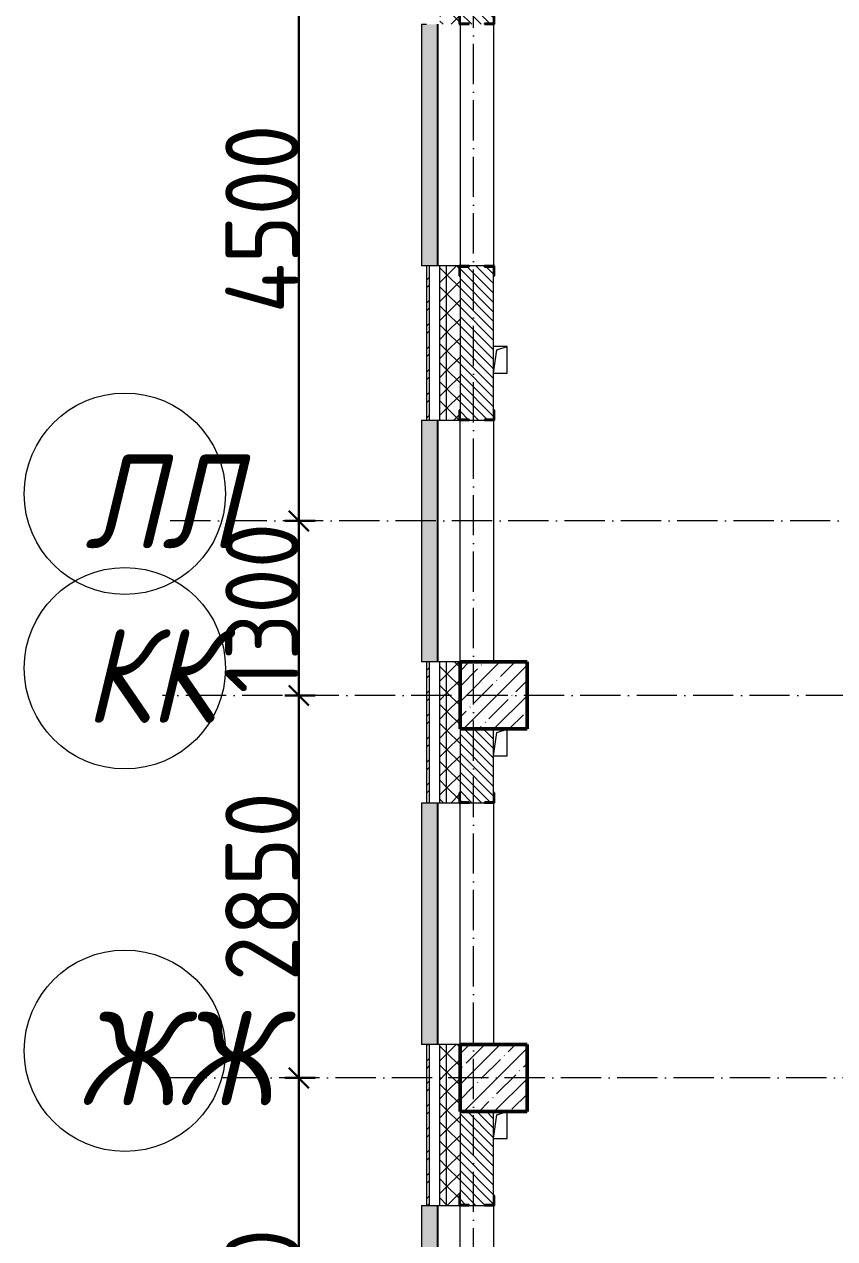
# Model space of a CAD drawing. Header units: millimetres. Extents: x -12989 to 629078, y -109036 to 555275.
# Drawn here: x 278072 to 284114, y -29130 to -20082 of the extents above; entities that cross this region are included whole.
import ezdxf

# ---------------------------------------------------------------- set-up
doc = ezdxf.new("R2010")
doc.units = ezdxf.units.MM
doc.linetypes.add('50_200_ШТРИХ_1Т_ш5_п1_п1_', pattern=[700, 500, -100, 0, -100])
for name, color, linetype, lineweight in [('4 -стяжа', 7, 'Continuous', 30), ('A-____-____-DIMS', 7, 'Continuous', 9), ('A-GENM-____-MCUT', 7, 'Continuous', 25), ('A-GENM-____-OTLN', 7, 'Continuous', 9), ('A-GENM-____-OTLN-1', 7, 'Continuous', 25), ('A-GLAZ-____-OTLN', 7, 'Continuous', 9), ('A-WALL-____-MCUT', 7, 'Continuous', 13), ('A-WALL-____-MCUT-1', 7, 'Continuous', 9), ('A-WALL-____-OTLN', 7, 'Continuous', 9), ('A-WALL-____-PATT-1', 7, 'Continuous', 9), ('A-WALL-FNSH-MCUT-1', 7, 'Continuous', 9), ('S-COLS-____-MCUT', 7, 'Continuous', 50), ('S-COLS-____-OTLN', 7, 'Continuous', 9), ('S-GRID-____-IDEN', 7, 'Continuous', 9), ('S-GRID-____-OTLN-1', 7, '50_200_ШТРИХ_1Т_ш5_п1_п1_', 9)]:
    doc.layers.add(name, color=color, linetype=linetype, lineweight=lineweight)
doc.layers.add('A-GLAZ-____-OTLN-1', color=7, linetype='Continuous', lineweight=9, true_color=0xc0c0c0)
doc.layers.get('4 -стяжа').off()
doc.styles.add('ISOCPEUR_I_9', font='isocpeui.ttf', dxfattribs={"width": 0.9, "height": 250})
doc.styles.add('СПДС', font='isocpeur.ttf', dxfattribs={"width": 0.9})
doc.dimstyles.new('ISO-2_5_0_9К_БОЛЬШОЙ_ОСИ', dxfattribs={"dimscale": 304.8, "dimtxt": 248.995294, "dimasz": 0.492126, "dimexe": 0.393701, "dimexo": 0, "dimgap": 0, "dimtad": 1, "dimdec": 0, "dimzin": 0, "dimdsep": 46, "dimtxsty": 'ISOCPEUR_I_9', "dimblk1": 'OBLIQUE', "dimblk2": 'OBLIQUE', "dimsah": 1, "dimcen": 0.09, "dimdle": 0.393701, "dimazin": 0, "dimtfac": 1, "dimtdec": 4, "dimtix": 1, "dimtmove": 0, "dimatfit": 3, "dimfxl": 1, "dimtvp": 1, "dimtolj": 1, "dimtzin": 0, "dimarcsym": 2})
pattern_1 = [(135, (283770.707, -86863.456), (-35.35534, -35.35534), [])]
pattern_2 = [(45, (283770.71, -86863.46), (-70.71068, 70.71068), []), (135, (283770.71, -86863.46), (-70.71068, -70.71068), [])]

# ---------------------------------------------------------------- blocks, each defined once
blk = doc.blocks.new('BSC_Колонна _Прямоугольная - 500х500-V25-АР1_План отверстий 3 этажа в осях 1-64_Ю-ЯЯ')
at = {"layer": 'S-COLS-____-OTLN'}
h = blk.add_hatch(dxfattribs=at)
h.set_pattern_fill('FP_32', color=256, style=0, pattern_type=2)
h.set_pattern_definition([(45, (2200, -61781.04), (-114.04925, 114.04925), []), (45, (2314.05, -61781.04), (-114.04925, 114.04925), [201.613, -40.323, 3.353, -36.97])])
h.paths.add_polyline_path([(-250, -250), (250, -250), (250, 250), (-250, 250)], flags=0)
at = {"layer": 'S-COLS-____-MCUT'}
for p, q in [((250, 250), (-250, 250)), ((-250, 250), (-250, -250)), ((250, -250), (250, 250)), ((-250, -250), (250, -250))]:
    blk.add_line(p, q, dxfattribs=at)
blk = doc.blocks.new('BSC_Колонна _Прямоугольная - 500х500-V58-АР1_План отверстий 3 этажа в осях 1-64_Ю-ЯЯ')
at = {"layer": 'S-COLS-____-OTLN'}
h = blk.add_hatch(dxfattribs=at)
h.set_pattern_fill('FP_66', color=256, style=0, pattern_type=2)
h.set_pattern_definition([(45, (2200, -58931.04), (-114.04925, 114.04925), []), (45, (2314.05, -58931.04), (-114.04925, 114.04925), [201.613, -40.323, 3.353, -36.97])])
h.paths.add_polyline_path([(-250, -250), (250, -250), (250, 250), (-250, 250), (-250, -93.1)], flags=0)
at = {"layer": 'S-COLS-____-MCUT'}
for p, q in [((250, 250), (-250, 250)), ((-250, 250), (-250, -250)), ((250, -250), (250, 250)), ((-250, -250), (250, -250))]:
    blk.add_line(p, q, dxfattribs=at)
blk = doc.blocks.new('Фахверк_СКБ_Уголок - 250_2700-27497298-АР1_План отверстий 3 этажа в осях 1-64_Ю-ЯЯ')
at = {"layer": 'A-GENM-____-MCUT'}
for p, q in [((200, 181), (125, 181)), ((125, 181), (125, 106)), ((200, 175), (200, 181)), ((125, 106), (131, 106)), ((131, 106), (131, 175)), ((131, 175), (200, 175)), ((131, -6), (125, -6)), ((125, -6), (125, -81)), ((125, -81), (200, -81)), ((131, -75), (131, -6)), ((200, -75), (131, -75)), ((200, -81), (200, -75))]:
    blk.add_line(p, q, dxfattribs=at)
blk = doc.blocks.new('AR_Отверстие прямоугольное _в плите_ - AR_Отверстие прямоугольное _в плите_-30510733-АР1_План отверстий 3 этажа в осях 1-64_Ю-ЯЯ')
at = {"layer": 'A-GENM-____-OTLN'}
for p, q in [((50, 100), (-50, 100)), ((-25, 75), (50, 100)), ((50, -100), (50, 100)), ((-50, -100), (-25, 75)), ((-50, -100), (50, -100))]:
    blk.add_line(p, q, dxfattribs=at)
blk = doc.blocks.new('Отлив_СКБ - Отлив витража_120_НВФ-31885689-АР1_План отверстий 3 этажа в осях 1-64_Ю-ЯЯ')
at = {"layer": 'A-GLAZ-____-OTLN-1'}
for points in [[(1800, 2), (1800, 120), (0, 120), (0, 2), (736.9, 2)], [(1800, 0), (1800, 2), (0, 2), (0, 0), (736.9, 0)]]:
    blk.add_hatch(color=256, dxfattribs=at).paths.add_polyline_path(points, flags=0)
at = {"layer": 'A-GLAZ-____-OTLN'}
for p, q in [((0, 83), (0, 120)), ((1800, 120), (0, 120)), ((1800, 120), (1800, 83)), ((0, 2), (1800, 2)), ((1800, 0), (0, 0))]:
    blk.add_line(p, q, dxfattribs=at)
blk = doc.blocks.new('Ось сетки - Круг_Ø6_00__ISO-2_5_0_9K_-25732049-АР1_План отверстий 3 этажа в осях 1-64_Ю-ЯЯ')
at = {"layer": 'S-GRID-____-IDEN'}
blk.add_circle((0, 0), 3, dxfattribs=at)
blk = doc.blocks.new('_Oblique')
at = {"color": 0, "linetype": 'ByBlock', "lineweight": -2}
blk.add_line((-0.5, -0.5), (0.5, 0.5), dxfattribs=at)
blk = doc.blocks.new('*D2936')
at = {"layer": 'A-____-____-DIMS', "color": 0, "lineweight": -2, "transparency": 16777216}
for p, q in [((280119.3, -31702.4), (280119.3, -27812.4)), ((280013.2, -27932.4), (280239.3, -27932.4)), ((280013.2, -31582.4), (280239.3, -31582.4))]:
    blk.add_line(p, q, dxfattribs=at)
at = {"layer": 'Defpoints', "color": 0, "transparency": 16777216}
for p in [(280013.2, -27932.4), (280119.3, -27932.4), (280013.2, -31582.4)]:
    blk.add_point(p, dxfattribs=at)
at = {"layer": 'A-____-____-DIMS', "color": 0, "lineweight": -2, "transparency": 16777216, "xscale": 150, "yscale": 150, "zscale": 150}
for p, rotation in [((280119.3, -27932.4), 90), ((280119.3, -31582.4), 270)]:
    blk.add_blockref('_Oblique', p, dxfattribs=dict(at, rotation=rotation))
at = {"layer": 'A-____-____-DIMS', "color": 0, "transparency": 16777216, "insert": (279845, -29757.4), "char_height": 548.64, "attachment_point": 5, "rotation": 90, "style": 'СПДС'}
blk.add_mtext('\\A1;3650', dxfattribs=at)
blk = doc.blocks.new('*D2937')
at = {"layer": 'A-____-____-DIMS', "color": 0, "lineweight": -2, "transparency": 16777216}
for p, q in [((280119.3, -28052.4), (280119.3, -24962.4)), ((280013.2, -25082.4), (280239.3, -25082.4)), ((280013.2, -27932.4), (280239.3, -27932.4))]:
    blk.add_line(p, q, dxfattribs=at)
at = {"layer": 'Defpoints', "color": 0, "transparency": 16777216}
for p in [(280013.2, -25082.4), (280119.3, -25082.4), (280013.2, -27932.4)]:
    blk.add_point(p, dxfattribs=at)
at = {"layer": 'A-____-____-DIMS', "color": 0, "lineweight": -2, "transparency": 16777216, "xscale": 150, "yscale": 150, "zscale": 150}
for p, rotation in [((280119.3, -25082.4), 90), ((280119.3, -27932.4), 270)]:
    blk.add_blockref('_Oblique', p, dxfattribs=dict(at, rotation=rotation))
at = {"layer": 'A-____-____-DIMS', "color": 0, "transparency": 16777216, "insert": (279845, -26507.4), "char_height": 548.64, "attachment_point": 5, "rotation": 90, "style": 'СПДС'}
blk.add_mtext('\\A1;2850', dxfattribs=at)
blk = doc.blocks.new('*D2938')
at = {"layer": 'A-____-____-DIMS', "color": 0, "lineweight": -2, "transparency": 16777216}
for p, q in [((280119.3, -25202.4), (280119.3, -23662.4)), ((280013.2, -23782.4), (280239.3, -23782.4)), ((280013.2, -25082.4), (280239.3, -25082.4))]:
    blk.add_line(p, q, dxfattribs=at)
at = {"layer": 'Defpoints', "color": 0, "transparency": 16777216}
for p in [(280013.2, -23782.4), (280119.3, -23782.4), (280013.2, -25082.4)]:
    blk.add_point(p, dxfattribs=at)
at = {"layer": 'A-____-____-DIMS', "color": 0, "lineweight": -2, "transparency": 16777216, "xscale": 150, "yscale": 150, "zscale": 150}
for p, rotation in [((280119.3, -23782.4), 90), ((280119.3, -25082.4), 270)]:
    blk.add_blockref('_Oblique', p, dxfattribs=dict(at, rotation=rotation))
at = {"layer": 'A-____-____-DIMS', "color": 0, "transparency": 16777216, "insert": (279845, -24432.4), "char_height": 548.64, "attachment_point": 5, "rotation": 90, "style": 'СПДС'}
blk.add_mtext('\\A1;1300', dxfattribs=at)
blk = doc.blocks.new('*D2939')
at = {"layer": 'A-____-____-DIMS', "color": 0, "lineweight": -2, "transparency": 16777216}
for p, q in [((280119.3, -23902.4), (280119.3, -19162.4)), ((280013.2, -19282.4), (280239.3, -19282.4)), ((280013.2, -23782.4), (280239.3, -23782.4))]:
    blk.add_line(p, q, dxfattribs=at)
at = {"layer": 'Defpoints', "color": 0, "transparency": 16777216}
for p in [(280013.2, -19282.4), (280119.3, -19282.4), (280013.2, -23782.4)]:
    blk.add_point(p, dxfattribs=at)
at = {"layer": 'A-____-____-DIMS', "color": 0, "lineweight": -2, "transparency": 16777216, "xscale": 150, "yscale": 150, "zscale": 150}
for p, rotation in [((280119.3, -19282.4), 90), ((280119.3, -23782.4), 270)]:
    blk.add_blockref('_Oblique', p, dxfattribs=dict(at, rotation=rotation))
at = {"layer": 'A-____-____-DIMS', "color": 0, "transparency": 16777216, "insert": (279845, -21532.4), "char_height": 548.64, "attachment_point": 5, "rotation": 90, "style": 'СПДС'}
blk.add_mtext('\\A1;4500', dxfattribs=at)
blk = doc.blocks.new('3эт')
at = {"layer": 'S-GRID-____-OTLN-1', "color": 251, "ltscale": 0.6, "true_color": 0x636466}
for p, q in [((281420.7, -33971.9), (281420.7, 4029.4)), ((387845.1, -23782.4), (279101.9, -23782.4)), ((294700.1, -25082.4), (279101.9, -25082.4)), ((359250.7, -27932.4), (279101.9, -27932.4))]:
    blk.add_line(p, q, dxfattribs=at)
at = {"layer": 'S-GRID-____-IDEN', "xscale": 250, "yscale": 250, "zscale": 99.99999999999993, "rotation": 89.9999999999998}
for p in [(278821.8, -23579.9), (278821.8, -24879.9), (278821.8, -27729.9)]:
    blk.add_blockref('Ось сетки - Круг_Ø6_00__ISO-2_5_0_9K_-25732049-АР1_План отверстий 3 этажа в осях 1-64_Ю-ЯЯ', p, dxfattribs=at)
at = {"layer": 'S-GRID-____-IDEN', "char_height": 700, "attachment_point": 1, "style": 'ISOCPEUR_I_9'}
for s, insert, width in [('ЛЛ', (278519.6, -23285.4), 447.342), ('КК', (278519.6, -24585.4), 447.342), ('ЖЖ', (278471.9, -27435.4), 562.785)]:
    blk.add_mtext(s, dxfattribs=dict(at, insert=insert, width=width))
at = {"layer": 'A-____-____-DIMS'}
for base, p1, p2, override, picture, middle in [((280119.3, -19282.4), (280013.2, -23782.4), (280013.2, -19282.4), {"dimtxt": 1.8, "dimpost": '<>', "dimtxsty": 'СПДС', "dimfxl": 4500}, '*D2939', (279845, -21532.4)), ((280119.3, -23782.4), (280013.2, -25082.4), (280013.2, -23782.4), {"dimtxt": 1.8, "dimpost": '<>', "dimtxsty": 'СПДС', "dimfxl": 1300}, '*D2938', (279845, -24432.4)), ((280119.3, -25082.4), (280013.2, -27932.4), (280013.2, -25082.4), {"dimtxt": 1.8, "dimpost": '<>', "dimtxsty": 'СПДС', "dimfxl": 2850}, '*D2937', (279845, -26507.4)), ((280119.3, -27932.4), (280013.2, -31582.4), (280013.2, -27932.4), {"dimtxt": 1.8, "dimpost": '<>', "dimtxsty": 'СПДС', "dimfxl": 3650}, '*D2936', (279845, -29757.4))]:
    dim = blk.add_linear_dim(base=base, p1=p1, p2=p2, angle=90, dimstyle='ISO-2_5_0_9К_БОЛЬШОЙ_ОСИ', override=override, dxfattribs=at)
    dim.commit()
    dim.dimension.update_dxf_attribs({"geometry": picture, "text_midpoint": middle})

msp = doc.modelspace()

# ---------------------------------------------------------------- hatches: boundary and pattern name
at = {"layer": 'A-WALL-____-PATT-1'}
h = msp.add_hatch(dxfattribs=at)
h.set_pattern_fill('FP_6', color=256, style=0, pattern_type=2)
h.set_pattern_definition([(45, (283770.71, -86863.46), (-85.53659, 85.53659), []), (45, (283827.73, -86863.46), (-85.53659, 85.53659), [])])
h.paths.add_polyline_path([(281070.7074, -31932.4142), (281090.7074, -31932.4142), (281090.7074, -30682.4142), (281070.7074, -30682.4142), (281070.7074, -31254.4885)], flags=0)
h.paths.add_polyline_path([(281070.7074, -28882.4142), (281090.7074, -28882.4142), (281090.7074, -27682.4142), (281070.7074, -27682.4142), (281070.7074, -28025.5182)], flags=0)
h.paths.add_polyline_path([(281090.7074, -25882.4142), (281090.7074, -24832.4142), (281070.7074, -24832.4142), (281070.7074, -25882.4142)], flags=0)
h.paths.add_polyline_path([(281090.7074, -23032.4142), (281090.7074, -21882.4142), (281070.7074, -21882.4142), (281070.7074, -23032.4142)], flags=0)
h.paths.add_polyline_path([(281070.7074, -20082.4142), (281090.7074, -20082.4142), (281090.7074, -19012.4142), (281070.7074, -19012.4142), (281070.7074, -19953.0927)], flags=0)
h = msp.add_hatch(dxfattribs=at)
h.set_pattern_fill('FP_4', color=256, style=0, pattern_type=2)
h.set_pattern_definition(pattern_2)
h.paths.add_polyline_path([(281170.7074, -31832.4142), (281220.7074, -31832.4142), (281220.7074, -30682.4142), (281170.7074, -30682.4142), (281170.7074, -31254.4885)], flags=0)
h.paths.add_polyline_path([(281170.7074, -28882.4142), (281220.7074, -28882.4142), (281220.7074, -27682.4142), (281170.7074, -27682.4142), (281170.7074, -28025.5182)], flags=0)
h.paths.add_polyline_path([(281170.7074, -25882.4142), (281220.7074, -25882.4142), (281220.7074, -24832.4142), (281170.7074, -24832.4142)], flags=0)
h.paths.add_polyline_path([(281220.7074, -23032.4142), (281220.7074, -21882.4142), (281170.7074, -21882.4142), (281170.7074, -23032.4142)], flags=0)
h.paths.add_polyline_path([(281170.7074, -20082.4142), (281220.7074, -20082.4142), (281220.7074, -19182.4142), (281170.7074, -19182.4142), (281170.7074, -19953.0927)], flags=0)
h = msp.add_hatch(dxfattribs=at)
h.set_pattern_fill('FP_4', color=256, style=0, pattern_type=2)
h.set_pattern_definition(pattern_2)
h.paths.add_polyline_path([(281220.7074, -31782.4142), (281320.7074, -31782.4142), (281320.7074, -30757.4142), (281314.7074, -30757.4142), (281314.7074, -30682.4142), (281220.7074, -30682.4142), (281220.7074, -31254.4885)], flags=0)
h.paths.add_polyline_path([(281314.7074, -28882.4142), (281314.7074, -28807.4142), (281320.7074, -28807.4142), (281320.7074, -27682.4142), (281220.7074, -27682.4142), (281220.7074, -28882.4142)], flags=0)
h.paths.add_polyline_path([(281220.7074, -25882.4142), (281314.7074, -25882.4142), (281314.7074, -25807.4142), (281320.7074, -25807.4142), (281320.7074, -24832.4142), (281220.7074, -24832.4142), (281220.7074, -25807.4142)], flags=0)
h.paths.add_polyline_path([(281314.7074, -23032.4142), (281314.7074, -22957.4142), (281320.7074, -22957.4142), (281320.7074, -21957.4142), (281314.7074, -21957.4142), (281314.7074, -21882.4142), (281220.7074, -21882.4142), (281220.7074, -23032.4142)], flags=0)
h.paths.add_polyline_path([(281314.7074, -20082.4142), (281314.7074, -20007.4142), (281320.7074, -20007.4142), (281320.7074, -19182.4142), (281220.7074, -19182.4142), (281220.7074, -20082.4142)], flags=0)
h = msp.add_hatch(dxfattribs=at)
h.set_pattern_fill('FP_9', color=256, style=0, pattern_type=2)
h.set_pattern_definition(pattern_1)
h.paths.add_polyline_path([(281389.7074, -23032.4142), (281501.7074, -23032.4142), (281501.7074, -23026.4142), (281570.7074, -23026.4142), (281570.7074, -21888.4142), (281501.7074, -21888.4142), (281501.7074, -21882.4142), (281389.7074, -21882.4142), (281389.7074, -21888.4142), (281320.7074, -21888.4142), (281320.7074, -23026.4142), (281389.7074, -23026.4142)], flags=0)
h.paths.add_polyline_path([(281389.7074, -20082.4142), (281501.7074, -20082.4142), (281501.7074, -20076.4142), (281570.7074, -20076.4142), (281570.7074, -19682.4142), (281320.7074, -19682.4142), (281320.7074, -20076.4142), (281389.7074, -20076.4142)], flags=0)
h = msp.add_hatch(dxfattribs=at)
h.set_pattern_fill('FP_9', color=256, style=0, pattern_type=2)
h.set_pattern_definition(pattern_1)
h.paths.add_polyline_path([(281389.7074, -25882.4142), (281501.7074, -25882.4142), (281501.7074, -25876.4142), (281570.7074, -25876.4142), (281570.7074, -25332.7616), (281320.7074, -25332.7616), (281320.7074, -25876.4142), (281389.7074, -25876.4142)], flags=0)
h = msp.add_hatch(dxfattribs=at)
h.set_pattern_fill('FP_9', color=256, style=0, pattern_type=2)
h.set_pattern_definition(pattern_1)
h.paths.add_polyline_path([(281570.7074, -31182.4142), (281570.7074, -30688.4142), (281501.7074, -30688.4142), (281501.7074, -30682.4142), (281389.7074, -30682.4142), (281389.7074, -30688.4142), (281320.7074, -30688.4142), (281320.7074, -31182.4142)], flags=0)
h.paths.add_polyline_path([(281501.7074, -28882.4142), (281501.7074, -28876.4142), (281570.7074, -28876.4142), (281570.7074, -28182.4142), (281320.7074, -28182.4142), (281320.7074, -28876.4142), (281389.7074, -28876.4142), (281389.7074, -28882.4142)], flags=0)

# ---------------------------------------------------------------- linework, layer by layer
at = {"layer": 'A-WALL-____-MCUT'}
for p, q in [((281314.7074, -21882.4142), (281090.7074, -21882.4142)), ((281090.7074, -21882.4142), (281090.7074, -23032.4142)), ((281501.7074, -21882.4142), (281389.7074, -21882.4142)), ((281570.7074, -22957.4142), (281570.7074, -21957.4142)), ((281090.7074, -23032.4142), (281314.7074, -23032.4142)), ((281389.7074, -23032.4142), (281501.7074, -23032.4142)), ((281320.7074, -24832.4142), (281090.7074, -24832.4142)), ((281090.7074, -24832.4142), (281090.7074, -25882.4142)), ((281570.7074, -25332.7616), (281320.7074, -25332.7616)), ((281570.7074, -25807.4142), (281570.7074, -25332.7616)), ((281090.7074, -25882.4142), (281314.7074, -25882.4142)), ((281389.7074, -25882.4142), (281501.7074, -25882.4142)), ((281320.7074, -27682.4142), (281090.7074, -27682.4142)), ((281090.7074, -27682.4142), (281090.7074, -28882.4142)), ((281570.7074, -28807.4142), (281570.7074, -28182.4142)), ((281090.7074, -28882.4142), (281314.7074, -28882.4142)), ((281389.7074, -28882.4142), (281501.7074, -28882.4142))]:
    msp.add_line(p, q, dxfattribs=at)
at = {"layer": 'A-WALL-____-MCUT-1'}
for p, q in [((281170.7074, -23032.4142), (281170.7074, -21882.4142)), ((281220.7074, -23032.4142), (281220.7074, -21882.4142)), ((281320.7074, -21957.4142), (281320.7074, -22957.4142)), ((281170.7074, -25882.4142), (281170.7074, -24832.4142)), ((281220.7074, -25882.4142), (281220.7074, -24832.4142)), ((281320.7074, -25332.7616), (281320.7074, -25807.4142)), ((281170.7074, -28882.4142), (281170.7074, -27682.4142)), ((281220.7074, -28882.4142), (281220.7074, -27682.4142)), ((281320.7074, -28182.4142), (281320.7074, -28807.4142))]:
    msp.add_line(p, q, dxfattribs=at)
at = {"layer": 'A-WALL-____-OTLN'}
for p, q in [((281320.7074, -20082.4142), (281320.7074, -21882.4142)), ((281570.7074, -20082.4142), (281570.7074, -21882.4142)), ((281320.7074, -24832.4142), (281320.7074, -23032.4142)), ((281570.7074, -23032.4142), (281570.7074, -24832.4142)), ((281320.7074, -27682.4142), (281320.7074, -25882.4142)), ((281570.7074, -25882.4142), (281570.7074, -27682.4142)), ((281320.7074, -30682.4142), (281320.7074, -28882.4142)), ((281570.7074, -28882.4142), (281570.7074, -30682.4142))]:
    msp.add_line(p, q, dxfattribs=at)
at = {"layer": 'A-WALL-FNSH-MCUT-1'}
for p, q in [((281070.7074, -21882.4142), (281070.7074, -23032.4142)), ((281090.7074, -21882.4142), (281070.7074, -21882.4142)), ((281070.7074, -23032.4142), (281090.7074, -23032.4142)), ((281070.7074, -24832.4142), (281070.7074, -25882.4142)), ((281090.7074, -24832.4142), (281070.7074, -24832.4142)), ((281070.7074, -25882.4142), (281090.7074, -25882.4142)), ((281070.7074, -27682.4142), (281070.7074, -28882.4142)), ((281090.7074, -27682.4142), (281070.7074, -27682.4142)), ((281070.7074, -28882.4142), (281090.7074, -28882.4142))]:
    msp.add_line(p, q, dxfattribs=at)

# ---------------------------------------------------------------- block references
at = {"layer": '4 -стяжа'}
msp.add_blockref('3эт', (0, 0), dxfattribs=at)
at = {"layer": 'A-GENM-____-OTLN'}
for p in [(281620.7074, -22582.4142), (281620.7074, -25432.7616), (281620.7074, -28282.7616)]:
    msp.add_blockref('AR_Отверстие прямоугольное _в плите_ - AR_Отверстие прямоугольное _в плите_-30510733-АР1_План отверстий 3 этажа в осях 1-64_Ю-ЯЯ', p, dxfattribs=at)
at = {"layer": 'A-GENM-____-OTLN-1'}
for p, rotation in [((281495.7074, -20207.4142), 89.99999999999991), ((281395.7074, -21757.4142), 269.9999999999999), ((281495.7074, -23157.4142), 89.99999999999991), ((281495.7074, -26007.4142), 89.99999999999991), ((281495.7074, -29007.4142), 89.99999999999991)]:
    msp.add_blockref('Фахверк_СКБ_Уголок - 250_2700-27497298-АР1_План отверстий 3 этажа в осях 1-64_Ю-ЯЯ', p, dxfattribs=dict(at, rotation=rotation))
at = {"layer": 'A-GLAZ-____-OTLN', "rotation": 90}
for p in [(281153.7074, -21882.4142), (281153.7074, -24832.4142), (281153.7074, -27682.4142), (281153.7074, -30682.4142)]:
    msp.add_blockref('Отлив_СКБ - Отлив витража_120_НВФ-31885689-АР1_План отверстий 3 этажа в осях 1-64_Ю-ЯЯ', p, dxfattribs=at)
at = {"layer": 'S-COLS-____-OTLN'}
for name, p in [('BSC_Колонна _Прямоугольная - 500х500-V25-АР1_План отверстий 3 этажа в осях 1-64_Ю-ЯЯ', (281570.7074, -25082.4142)), ('BSC_Колонна _Прямоугольная - 500х500-V58-АР1_План отверстий 3 этажа в осях 1-64_Ю-ЯЯ', (281570.7074, -27932.4142))]:
    msp.add_blockref(name, p, dxfattribs=at)

doc.saveas('drawing.dxf')
